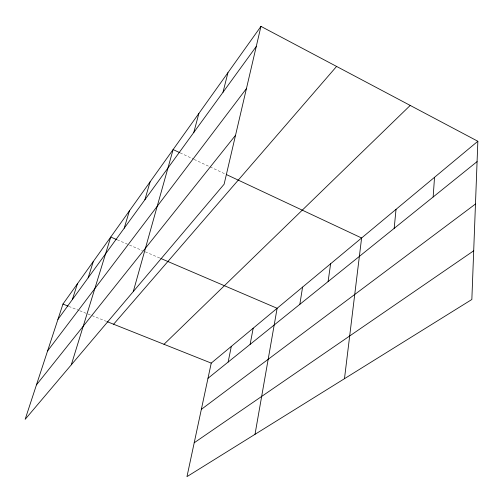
<?xml version="1.0" encoding="UTF-8"?>
<svg xmlns="http://www.w3.org/2000/svg" width="503" height="503" viewBox="0 0 503 503"><rect width="100%" height="100%" fill="white"/><g stroke="black" fill="none" stroke-linecap="round" stroke-linejoin="round"><path stroke-width="0.38" stroke-dasharray="2.52 1.89" d="M68.798 306.384L79.015 310.458M79.744 310.747L106.441 321.379M117.243 239.812L142.431 250.601M145.254 251.808L160.099 258.165M180.124 152.855L193.448 159.105M194.145 159.432L224.96 173.887"/><path stroke-width="0.75" d="M477.85 141.261L471.852 299.486L186.971 476.63L211.235 363.109L477.85 141.261L260.956 26.37L62.957 304.057L25.15 419.351L224.105 184.243L260.956 26.37M433.146 196.994L434.535 177.301M394.17 228.375L396.037 209.336M344.48 378.69L361.607 237.988L226.363 174.541M328.094 281.586L330.622 263.767M299.838 304.334L302.592 287.087M255.008 434.322L277.122 308.289L160.809 258.473M250.123 344.366L253.191 328.195M228.142 362.066L231.311 346.404M223.005 92.25L227.941 72.671M193.793 132.446L198.886 113.42M133.282 291.57L173.114 149.567L179.426 152.528M144.883 199.754L150.101 181.841M124.203 228.211L129.422 210.839M71.307 364.807L110.748 237.032L116.52 239.503M88.144 277.826L93.307 261.491M72.338 299.581L77.443 283.742M57.914 319.43L256.266 46.483M47.59 350.924L246.439 88.572M36.461 384.858L235.536 135.276M113.615 324.234L336.589 66.427M164.003 344.297L410.215 105.435M207.991 378.294L477.077 161.614M201.351 409.367L475.473 204.023M194.208 442.772L473.7 250.79M62.957 304.057L68.068 306.094M107.158 321.662L211.235 363.109"/></g></svg>
